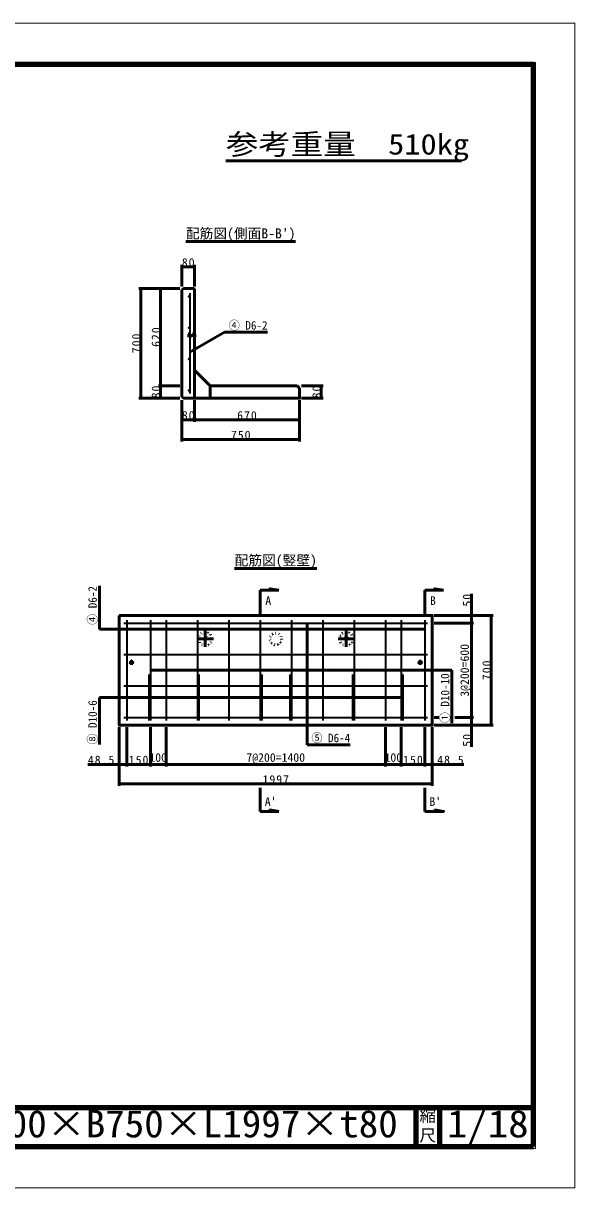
# Model space of a CAD drawing. Units: millimetres, scale not verified, with parts at other scales. Extents: x -2102 to 2102, y -1485 to 1485.
# Drawn here: x 696 to 2102, y -1485 to 1485 of the extents above; entities that cross this region are included whole.
import ezdxf
from ezdxf.enums import TextEntityAlignment as Align

# ---------------------------------------------------------------- set-up
doc = ezdxf.new("R2010")
doc.units = ezdxf.units.MM
doc.header["$LTSCALE"] = 5
doc.linetypes.add('DOTTED', pattern=[1.75, 0.25, -1.5])
doc.linetypes.add('LONG_DASHED_DOTTED', pattern=[15.25, 12, -1.5, 0.25, -1.5])
doc.layers.add('0-0_V-nasSTD', color=7, linetype='Continuous', lineweight=50)
doc.layers.add('0-1_0', color=7, linetype='Continuous', lineweight=100)
doc.styles.add('ＭＳ ゴシック', font='')
doc.styles.get('ＭＳ ゴシック').set_extended_font_data('MS Gothic')

msp = doc.modelspace()

# ---------------------------------------------------------------- linework, layer by layer
at = {"layer": '0-0_V-nasSTD'}
for p, q in [((1110.42, 928.552), (1390.42, 928.552)), ((1100.42, 868.552), (1100.42, 813.552)), ((1100.42, 863.552), (1132.42, 863.552)), ((1132.42, 868.552), (1132.42, 813.552)), ((1095.42, 808.552), (990.42, 808.552)), ((995.42, 808.552), (995.42, 528.552)), ((1104.02, 808.552), (1100.42, 804.952)), ((1100.42, 804.952), (1100.42, 532.152)), ((1130.42, 808.552), (1104.02, 808.552)), ((1132.42, 806.552), (1132.42, 528.552)), ((1132.42, 600.552), (1172.42, 560.552)), ((1095.42, 560.552), (1040.42, 560.552)), ((1045.42, 560.552), (1045.42, 528.552)), ((1172.42, 560.552), (1394.42, 560.552)), ((1172.42, 528.552), (1172.42, 560.552)), ((1394.42, 560.552), (1400.42, 554.552)), ((1460.42, 560.552), (1405.42, 560.552)), ((1455.42, 560.552), (1455.42, 528.552)), ((1095.42, 528.552), (990.42, 528.552)), ((1100.42, 532.152), (1104.02, 528.552)), ((1100.42, 418.552), (1100.42, 523.552)), ((1132.42, 468.552), (1132.42, 523.552)), ((1400.42, 418.552), (1400.42, 523.552)), ((1460.42, 528.552), (1405.42, 528.552)), ((1132.42, 473.552), (1100.42, 473.552)), ((1400.42, 423.552), (1100.42, 423.552)), ((1234.82, 94.752), (1444.82, 94.752)), ((889.82, -60.248), (889.82, 49.752)), ((1299.82, -21.248), (1299.82, 38.752)), ((1324.82, 38.752), (1299.82, 38.752)), ((1324.82, 38.752), (1347.86, 38.752)), ((1719.82, -21.248), (1719.82, 38.752)), ((1744.82, 38.752), (1719.82, 38.752)), ((1744.82, 38.752), (1767.86, 38.752)), ((1839.22, -25.248), (1839.22, 29.752)), ((1744.22, -25.248), (1894.22, -25.248)), ((1889.22, -25.248), (1889.22, -305.248)), ((1419.82, -355.248), (1419.82, -45.248)), ((1744.22, -45.248), (1844.22, -45.248)), ((1719.82, -60.248), (889.82, -60.248)), ((1789.22, -165.248), (1019.82, -165.248)), ((1789.22, -300.248), (1789.22, -165.248)), ((1663.82, -234.733), (889.82, -234.733)), ((889.82, -354.733), (889.82, -234.733)), ((1744.22, -285.248), (1756.22, -285.248)), ((1796.22, -285.248), (1844.22, -285.248)), ((1839.22, -305.248), (1839.22, -285.248)), ((940.42, -310.248), (940.42, -460.248)), ((959.82, -310.248), (959.82, -410.248)), ((1019.82, -310.248), (1019.82, -410.248)), ((1059.82, -310.248), (1059.82, -410.248)), ((1619.82, -310.248), (1619.82, -410.248)), ((1659.82, -310.248), (1659.82, -410.248)), ((1719.82, -310.248), (1719.82, -410.248)), ((1739.22, -310.248), (1739.22, -460.248)), ((1744.22, -305.248), (1894.22, -305.248)), ((1839.22, -305.248), (1839.22, -360.248)), ((1419.82, -355.248), (1529.82, -355.248)), ((860.42, -405.248), (940.42, -405.248)), ((1019.82, -405.248), (1059.82, -405.248)), ((1059.82, -405.248), (1619.82, -405.248)), ((1659.82, -405.248), (1619.82, -405.248)), ((1819.22, -405.248), (1739.22, -405.248)), ((940.42, -455.248), (1739.22, -455.248)), ((1299.82, -465.248), (1299.82, -525.248)), ((1719.82, -465.248), (1719.82, -525.248)), ((1324.82, -525.248), (1299.82, -525.248)), ((1324.82, -525.248), (1347.86, -525.248)), ((1744.82, -525.248), (1719.82, -525.248)), ((1744.82, -525.248), (1744.82, -521.408))]:
    msp.add_line(p, q, dxfattribs=at)
at = {"layer": '0-0_V-nasSTD', "lineweight": 35}
for p, q in [((1120.42, 796.552), (1120.42, 540.552)), ((952.42, -45.248), (1727.22, -45.248)), ((959.82, -37.248), (959.82, -293.248)), ((1019.82, -37.248), (1019.82, -293.248)), ((1059.82, -37.248), (1059.82, -293.248)), ((1139.82, -37.248), (1139.82, -293.248)), ((1219.82, -37.248), (1219.82, -293.248)), ((1299.82, -37.248), (1299.82, -293.248)), ((1379.82, -37.248), (1379.82, -293.248)), ((1459.82, -37.248), (1459.82, -293.248)), ((1539.82, -37.248), (1539.82, -293.248)), ((1619.82, -37.248), (1619.82, -293.248)), ((1659.82, -37.248), (1659.82, -293.248)), ((1719.82, -37.248), (1719.82, -293.248)), ((952.42, -125.248), (1727.22, -125.248)), ((1015.82, -176.219), (1015.82, -293.248)), ((1143.82, -176.219), (1143.82, -293.248)), ((1303.82, -176.219), (1303.82, -293.248)), ((1375.82, -176.219), (1375.82, -293.248)), ((1535.82, -176.219), (1535.82, -293.248)), ((1663.82, -176.219), (1663.82, -293.248)), ((952.42, -205.248), (1727.22, -205.248)), ((952.42, -285.248), (1727.22, -285.248))]:
    msp.add_line(p, q, dxfattribs=at)
at = {"layer": '0-0_V-nasSTD', "linetype": 'LONG_DASHED_DOTTED'}
for p, q in [((1114.42, 688.552), (1136.42, 688.552)), ((1138.62, -85.248), (1181.02, -85.248)), ((1159.82, -63.448), (1159.82, -105.848)), ((1498.62, -85.248), (1541.02, -85.248)), ((1519.82, -63.448), (1519.82, -105.848)), ((965.62, -145.248), (977.62, -145.248)), ((971.62, -151.248), (971.62, -139.248)), ((1702.02, -145.248), (1714.02, -145.248)), ((1708.02, -151.248), (1708.02, -139.248))]:
    msp.add_line(p, q, dxfattribs=at)
at = {"layer": '0-0_V-nasSTD', "linetype": 'DOTTED'}
for p, q in [((1118.42, 684.552), (1118.42, 692.552)), ((1118.42, 692.552), (1132.42, 692.552)), ((1132.42, 684.552), (1118.42, 684.552))]:
    msp.add_line(p, q, dxfattribs=at)
at = {"layer": '0-0_V-nasSTD', "lineweight": 100}
for p, q in [((1697.5, -1280), (1697.5, -1380)), ((1757.5, -1280), (1757.5, -1380)), ((-1997.5, -1380), (1997.5, -1380))]:
    msp.add_line(p, q, dxfattribs=at)
at = {"layer": '0-0_V-nasSTD', "lineweight": 18}
for points in [[(-2102.5, -1485), (-2102.5, 1485), (2102.5, 1485), (2102.5, -1485)], [(-2002.5, -1385), (-2002.5, 1385), (2002.5, 1385), (2002.5, -1385)]]:
    msp.add_lwpolyline(points, close=True, dxfattribs=at)
at = {"layer": '0-0_V-nasSTD', "lineweight": 100}
msp.add_lwpolyline([(1997.5, -1380), (1997.5, 1380), (-1997.5, 1380)], dxfattribs=at)
at = {"layer": '0-0_V-nasSTD'}
for points in [[(1045.42, 808.552), (1045.42, 560.552), (1045.42, 528.552)], [(1120.42, 645.953), (1208.911, 697.043), (1318.911, 697.043)], [(1104.02, 528.552), (1400.42, 528.552), (1400.42, 554.552)], [(1400.42, 473.552), (1132.42, 473.552), (1100.42, 473.552)], [(1324.82, 38.752), (1324.82, 42.592), (1347.86, 38.752)], [(1744.82, 38.752), (1744.82, 42.592), (1767.86, 38.752)], [(1839.22, -25.248), (1839.22, -45.248), (1839.22, -285.248)], [(940.42, -405.248), (959.82, -405.248), (1019.82, -405.248)], [(1739.22, -405.248), (1719.82, -405.248), (1659.82, -405.248)], [(1324.82, -525.248), (1324.82, -521.408), (1347.86, -525.248)], [(1744.82, -521.408), (1767.86, -525.248), (1744.82, -525.248)]]:
    msp.add_lwpolyline(points, dxfattribs=at)
msp.add_lwpolyline([(940.42, -25.248), (940.42, -305.248), (1739.22, -305.248), (1739.22, -25.248)], close=True, dxfattribs=at)
at = {"layer": '0-0_V-nasSTD', "lineweight": 35}
for centre in [(1119.22, 788.552), (1119.22, 708.552), (1119.22, 628.552), (1119.22, 548.552)]:
    msp.add_circle(centre, 1.2, dxfattribs=at)
at = {"layer": '0-0_V-nasSTD', "linetype": 'DOTTED'}
for centre, radius in [((1159.82, -85.248), 17.2), ((1159.82, -85.248), 5), ((1339.82, -85.248), 15), ((1519.82, -85.248), 17.2), ((1519.82, -85.248), 5), ((971.62, -145.248), 3.8), ((971.62, -145.248), 2.4), ((971.62, -145.248), 2), ((1708.02, -145.248), 3.8), ((1708.02, -145.248), 2.4), ((1708.02, -145.248), 2)]:
    msp.add_circle(centre, radius, dxfattribs=at)
at = {"layer": '0-0_V-nasSTD'}
msp.add_arc((1130.42, 806.552), 2, 0, 90, dxfattribs=at)
for points in [[(1100.42, 863.552), (1124.42, 863.552), (1124.42, 867.552)], [(1100.42, 863.552), (1124.42, 859.552), (1124.42, 863.552)], [(1108.42, 863.552), (1108.42, 867.552), (1132.42, 863.552)], [(1108.42, 859.552), (1108.42, 863.552), (1132.42, 863.552)], [(991.42, 784.552), (995.42, 784.552), (995.42, 808.552)], [(995.42, 784.552), (995.42, 808.552), (999.42, 784.552)], [(1041.42, 784.552), (1045.42, 784.552), (1045.42, 808.552)], [(1045.42, 784.552), (1045.42, 808.552), (1049.42, 784.552)], [(1120.42, 645.953), (1139.205, 661.417), (1141.205, 657.953)], [(1120.42, 645.953), (1141.205, 657.953), (1143.205, 654.488)], [(1041.42, 584.552), (1045.42, 560.552), (1045.42, 584.552)], [(1045.42, 560.552), (1045.42, 584.552), (1049.42, 584.552)], [(991.42, 552.552), (995.42, 528.552), (995.42, 552.552)], [(995.42, 528.552), (995.42, 552.552), (999.42, 552.552)], [(1041.42, 536.552), (1045.42, 536.552), (1045.42, 560.552)], [(1041.42, 552.552), (1045.42, 528.552), (1045.42, 552.552)], [(1045.42, 536.552), (1045.42, 560.552), (1049.42, 536.552)], [(1045.42, 528.552), (1045.42, 552.552), (1049.42, 552.552)], [(1451.42, 536.552), (1455.42, 536.552), (1455.42, 560.552)], [(1451.42, 552.552), (1455.42, 528.552), (1455.42, 552.552)], [(1455.42, 536.552), (1455.42, 560.552), (1459.42, 536.552)], [(1455.42, 528.552), (1455.42, 552.552), (1459.42, 552.552)], [(1100.42, 473.552), (1124.42, 473.552), (1124.42, 477.552)], [(1108.42, 473.552), (1108.42, 477.552), (1132.42, 473.552)], [(1132.42, 473.552), (1156.42, 473.552), (1156.42, 477.552)], [(1376.42, 473.552), (1376.42, 477.552), (1400.42, 473.552)], [(1100.42, 473.552), (1124.42, 469.552), (1124.42, 473.552)], [(1108.42, 469.552), (1108.42, 473.552), (1132.42, 473.552)], [(1132.42, 473.552), (1156.42, 469.552), (1156.42, 473.552)], [(1376.42, 469.552), (1376.42, 473.552), (1400.42, 473.552)], [(1100.42, 423.552), (1124.42, 423.552), (1124.42, 427.552)], [(1100.42, 423.552), (1124.42, 419.552), (1124.42, 423.552)], [(1376.42, 423.552), (1376.42, 427.552), (1400.42, 423.552)], [(1376.42, 419.552), (1376.42, 423.552), (1400.42, 423.552)], [(1835.22, -1.248), (1839.22, -25.248), (1839.22, -1.248)], [(1839.22, -25.248), (1839.22, -1.248), (1843.22, -1.248)], [(1885.22, -49.248), (1889.22, -49.248), (1889.22, -25.248)], [(1889.22, -49.248), (1889.22, -25.248), (1893.22, -49.248)], [(935.82, -60.248), (935.82, -56.248), (959.82, -60.248)], [(1415.82, -69.248), (1419.82, -69.248), (1419.82, -45.248)], [(1419.82, -69.248), (1419.82, -45.248), (1423.82, -69.248)], [(1695.82, -60.248), (1695.82, -56.248), (1719.82, -60.248)], [(1835.22, -69.248), (1839.22, -69.248), (1839.22, -45.248)], [(1839.22, -69.248), (1839.22, -45.248), (1843.22, -69.248)], [(935.82, -64.248), (935.82, -60.248), (959.82, -60.248)], [(1695.82, -64.248), (1695.82, -60.248), (1719.82, -60.248)], [(1415.82, -149.248), (1419.82, -149.248), (1419.82, -125.248)], [(1419.82, -149.248), (1419.82, -125.248), (1423.82, -149.248)], [(1019.82, -165.248), (1043.82, -165.248), (1043.82, -161.248)], [(1019.82, -165.248), (1043.82, -169.248), (1043.82, -165.248)], [(1059.82, -165.248), (1083.82, -165.248), (1083.82, -161.248)], [(1059.82, -165.248), (1083.82, -169.248), (1083.82, -165.248)], [(1139.82, -165.248), (1163.82, -165.248), (1163.82, -161.248)], [(1139.82, -165.248), (1163.82, -169.248), (1163.82, -165.248)], [(1219.82, -165.248), (1243.82, -165.248), (1243.82, -161.248)], [(1219.82, -165.248), (1243.82, -169.248), (1243.82, -165.248)], [(1299.82, -165.248), (1323.82, -165.248), (1323.82, -161.248)], [(1299.82, -165.248), (1323.82, -169.248), (1323.82, -165.248)], [(1379.82, -165.248), (1403.82, -165.248), (1403.82, -161.248)], [(1379.82, -165.248), (1403.82, -169.248), (1403.82, -165.248)], [(1459.82, -165.248), (1483.82, -165.248), (1483.82, -161.248)], [(1459.82, -165.248), (1483.82, -169.248), (1483.82, -165.248)], [(1539.82, -165.248), (1563.82, -165.248), (1563.82, -161.248)], [(1539.82, -165.248), (1563.82, -169.248), (1563.82, -165.248)], [(1619.82, -165.248), (1643.82, -165.248), (1643.82, -161.248)], [(1619.82, -165.248), (1643.82, -169.248), (1643.82, -165.248)], [(1659.82, -165.248), (1683.82, -165.248), (1683.82, -161.248)], [(1659.82, -165.248), (1683.82, -169.248), (1683.82, -165.248)], [(1415.82, -229.248), (1419.82, -229.248), (1419.82, -205.248)], [(1419.82, -229.248), (1419.82, -205.248), (1423.82, -229.248)], [(991.82, -234.733), (991.82, -230.733), (1015.82, -234.733)], [(991.82, -238.733), (991.82, -234.733), (1015.82, -234.733)], [(1119.82, -234.733), (1119.82, -230.733), (1143.82, -234.733)], [(1119.82, -238.733), (1119.82, -234.733), (1143.82, -234.733)], [(1279.82, -234.733), (1279.82, -230.733), (1303.82, -234.733)], [(1279.82, -238.733), (1279.82, -234.733), (1303.82, -234.733)], [(1351.82, -234.733), (1351.82, -230.733), (1375.82, -234.733)], [(1351.82, -238.733), (1351.82, -234.733), (1375.82, -234.733)], [(1511.82, -234.733), (1511.82, -230.733), (1535.82, -234.733)], [(1511.82, -238.733), (1511.82, -234.733), (1535.82, -234.733)], [(1639.82, -234.733), (1639.82, -230.733), (1663.82, -234.733)], [(1639.82, -238.733), (1639.82, -234.733), (1663.82, -234.733)], [(1835.22, -261.248), (1839.22, -285.248), (1839.22, -261.248)], [(1839.22, -285.248), (1839.22, -261.248), (1843.22, -261.248)], [(1415.82, -309.248), (1419.82, -309.248), (1419.82, -285.248)], [(1419.82, -309.248), (1419.82, -285.248), (1423.82, -309.248)], [(1885.22, -281.248), (1889.22, -305.248), (1889.22, -281.248)], [(1889.22, -305.248), (1889.22, -281.248), (1893.22, -281.248)], [(1835.22, -329.248), (1839.22, -329.248), (1839.22, -305.248)], [(1839.22, -329.248), (1839.22, -305.248), (1843.22, -329.248)], [(916.42, -405.248), (916.42, -401.248), (940.42, -405.248)], [(916.42, -409.248), (916.42, -405.248), (940.42, -405.248)], [(959.82, -405.248), (983.82, -405.248), (983.82, -401.248)], [(959.82, -405.248), (983.82, -409.248), (983.82, -405.248)], [(995.82, -405.248), (995.82, -401.248), (1019.82, -405.248)], [(995.82, -409.248), (995.82, -405.248), (1019.82, -405.248)], [(1019.82, -405.248), (1043.82, -405.248), (1043.82, -401.248)], [(1019.82, -405.248), (1043.82, -409.248), (1043.82, -405.248)], [(1035.82, -405.248), (1035.82, -401.248), (1059.82, -405.248)], [(1035.82, -409.248), (1035.82, -405.248), (1059.82, -405.248)], [(1059.82, -405.248), (1083.82, -405.248), (1083.82, -401.248)], [(1059.82, -405.248), (1083.82, -409.248), (1083.82, -405.248)], [(1595.82, -405.248), (1595.82, -401.248), (1619.82, -405.248)], [(1595.82, -409.248), (1595.82, -405.248), (1619.82, -405.248)], [(1619.82, -405.248), (1643.82, -405.248), (1643.82, -401.248)], [(1619.82, -405.248), (1643.82, -409.248), (1643.82, -405.248)], [(1635.82, -405.248), (1635.82, -401.248), (1659.82, -405.248)], [(1635.82, -409.248), (1635.82, -405.248), (1659.82, -405.248)], [(1659.82, -405.248), (1683.82, -405.248), (1683.82, -401.248)], [(1659.82, -405.248), (1683.82, -409.248), (1683.82, -405.248)], [(1695.82, -405.248), (1695.82, -401.248), (1719.82, -405.248)], [(1695.82, -409.248), (1695.82, -405.248), (1719.82, -405.248)], [(1739.22, -405.248), (1763.22, -405.248), (1763.22, -401.248)], [(1739.22, -405.248), (1763.22, -409.248), (1763.22, -405.248)], [(940.42, -455.248), (964.42, -455.248), (964.42, -451.248)], [(940.42, -455.248), (964.42, -459.248), (964.42, -455.248)], [(1715.22, -455.248), (1715.22, -451.248), (1739.22, -455.248)], [(1715.22, -459.248), (1715.22, -455.248), (1739.22, -455.248)]]:
    msp.add_solid(points, dxfattribs=at)
at = {"layer": '0-1_0', "lineweight": 50}
msp.add_line((1212.469, 1134.328), (1813.669, 1134.328), dxfattribs=at)
at = {"layer": '0-1_0'}
msp.add_line((-1997.5, -1280), (1997.5, -1280), dxfattribs=at)

# ---------------------------------------------------------------- texts
at = {"layer": '0-0_V-nasSTD', "style": 'ＭＳ ゴシック'}
for s, height, width, p in [('参考重量\u3000510kg', 52.79, 1.15, (1212.469, 1134.328)), ('④ D6-2', 21.85, 0.95, (1219.799, 697.043)), ('⑤ D6-4', 21.85, 0.95, (1430.708, -355.248)), ('H700×B750×L1997×t80', 69.65, 1.05, (556.5, -1377.492)), ('1/18', 69.65, 1.1, (1776.5, -1377.418))]:
    msp.add_text(s, height=height, dxfattribs=dict(at, width=width)).set_placement(p, align=Align.BOTTOM_LEFT)
for s, height, p in [("配筋図(側面B-B')", 25.66, (1110.42, 928.552)), ('配筋図(竪壁)', 25.66, (1234.82, 94.752)), ('A', 21.99, (1313.185, -5.073)), ('B', 21.99, (1733.185, -5.073)), ('100', 21.99, (1017.32, -405.248)), ('7@200=1400', 21.99, (1264.82, -405.248)), ('100', 21.99, (1617.32, -405.248)), ("A'", 21.99, (1311.709, -517.692)), ("B'", 21.99, (1731.709, -517.692)), ('縮', 30.79, (1706.482, -1326.001)), ('尺', 30.79, (1706.476, -1375.99))]:
    msp.add_text(s, height=height, dxfattribs=at).set_placement(p, align=Align.BOTTOM_LEFT)
at = {"layer": '0-0_V-nasSTD', "style": 'ＭＳ ゴシック', "width": 0.95}
for s, p in [('④ D6-2', (889.82, -49.36)), ('① D10-10', (1789.22, -300.248)), ('⑧ D10-6', (889.82, -354.733))]:
    msp.add_text(s, height=21.85, rotation=90, dxfattribs=at).set_placement(p, align=Align.BOTTOM_LEFT)
at = {"layer": '0-0_V-nasSTD', "style": 'ＭＳ ゴシック'}
msp.add_text('3@200=600', height=21.99, rotation=90, dxfattribs=at).set_placement((1839.22, -232.748), align=Align.BOTTOM_LEFT)
at = {"layer": '0-0_V-nasSTD', "char_height": 21.99, "attachment_point": 7, "style": 'ＭＳ ゴシック'}
for s, insert in [('\\T1.17;80', (1100.17, 863.552)), ('\\T1.17;80', (1100.17, 473.552)), ('\\T1.17;670', (1241.42, 473.552)), ('\\T1.17;750', (1225.42, 423.552)), ('\\T1.17;48.5', (860.42, -405.248)), ('\\T1.17;150', (964.82, -405.248)), ('\\T1.17;150', (1664.82, -405.248)), ('\\T1.17;48.5', (1751.72, -405.248)), ('\\T1.17;1997', (1306.07, -455.248))]:
    msp.add_mtext(s, dxfattribs=dict(at, insert=insert))
at = {"layer": '0-0_V-nasSTD', "char_height": 21.99, "attachment_point": 7, "rotation": 90, "style": 'ＭＳ ゴシック'}
for s, insert in [('\\T1.17;700', (995.42, 643.552)), ('\\T1.17;620', (1045.42, 659.552)), ('\\T1.17;80', (1045.42, 528.301)), ('\\T1.17;80', (1455.42, 528.301)), ('\\T1.17;50', (1839.22, -2.748)), ('\\T1.17;700', (1889.22, -190.248)), ('\\T1.17;50', (1839.22, -360.248))]:
    msp.add_mtext(s, dxfattribs=dict(at, insert=insert))

doc.saveas('drawing.dxf')
